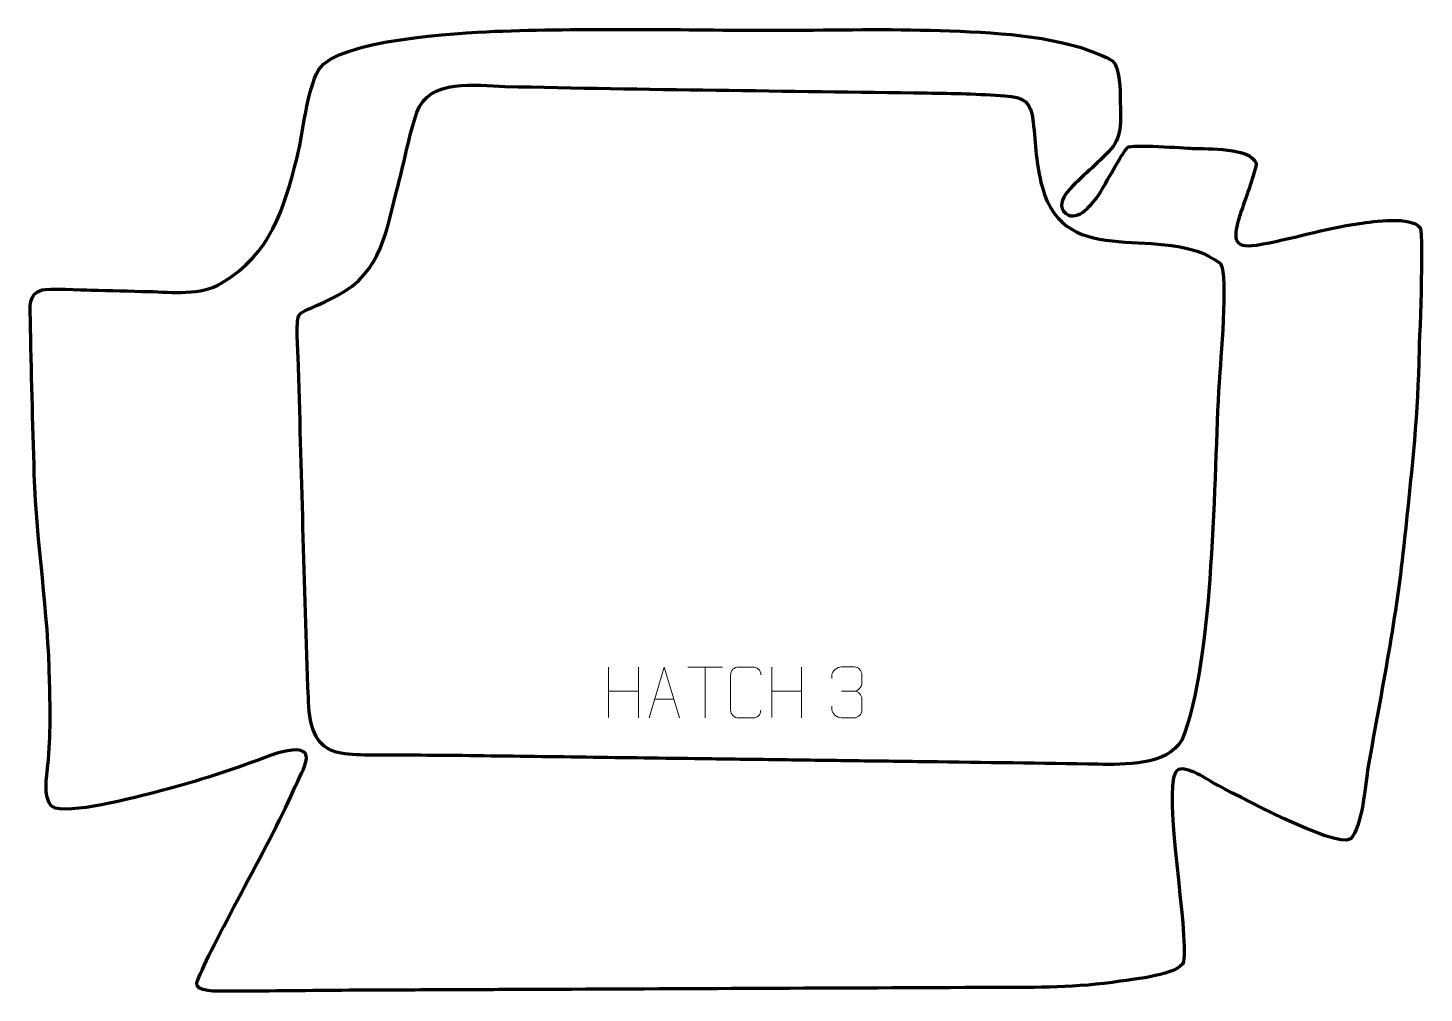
# Model space of a CAD drawing. Header units: millimetres. Extents: x 1004 to 1689, y 116 to 589.
import ezdxf

# ---------------------------------------------------------------- set-up
doc = ezdxf.new("R2010")
doc.units = ezdxf.units.MM
doc.header["$MEASUREMENT"] = 0
doc.layers.add('layer 1', color=7, linetype='Continuous')
doc.layers.add('layer 2', color=7, linetype='Continuous')

msp = doc.modelspace()

# ---------------------------------------------------------------- linework, layer by layer
at = {"layer": 'layer 1', "color": 142, "lineweight": 158}
msp.add_open_spline([(1444.7439, 556.8977), (1375.7942, 557.9491), (1306.5398, 558.4612), (1237.589, 560.1253), (1237.589, 560.1253), (1223.4082, 560.4675), (1200.5352, 564.3527), (1194.396, 547.3535), (1194.396, 547.3535), (1190.4738, 535.9937), (1188.4247, 523.3727), (1185.1469, 511.5935), (1185.1469, 511.5935), (1179.4262, 489.6026), (1177.3945, 469.078), (1155.1869, 457.3698), (1155.1869, 457.3698), (1149.9828, 454.6261), (1144.4205, 452.4592), (1139.0973, 449.9098), (1139.0973, 449.9098), (1135.5537, 448.1909), (1135.8951, 445.9991), (1135.7209, 442.3879), (1135.7209, 442.3879), (1135.4914, 437.6324), (1135.9819, 432.4111), (1136.1538, 427.6102), (1136.1538, 427.6102), (1137.829, 371.8721), (1139.1188, 316.0318), (1141.1647, 260.317), (1141.1647, 260.317), (1141.5917, 248.6895), (1143.3631, 235.1785), (1157.2346, 233.1486), (1157.2346, 233.1486), (1166.8376, 231.7434), (1178.5505, 232.1827), (1188.3628, 232.1861), (1188.3628, 232.1861), (1189.8252, 232.1833), (1191.2871, 232.1805), (1192.7495, 232.1706), (1192.7495, 232.1706), (1201.8986, 232.0691), (1211.0478, 232.0225), (1220.1969, 231.9084), (1220.1969, 231.9084), (1239.2279, 231.6545), (1258.2589, 231.4005), (1277.2899, 231.1466), (1277.2899, 231.1466), (1296.3208, 230.8926), (1315.3518, 230.6386), (1334.3828, 230.3847), (1334.3828, 230.3847), (1346.753, 230.2196), (1359.1231, 230.0546), (1371.4933, 229.8895), (1371.4933, 229.8895), (1377.5198, 229.8091), (1383.5462, 229.7286), (1389.5727, 229.6482), (1389.5727, 229.6482), (1395.282, 229.572), (1400.9913, 229.4959), (1406.7006, 229.4197), (1406.7006, 229.4197), (1419.3879, 229.2504), (1432.0753, 229.0811), (1444.7626, 228.9118), (1444.7626, 228.9118), (1472.7431, 228.541), (1500.6735, 228.1731), (1528.6548, 227.7228), (1528.6548, 227.7228), (1541.1758, 227.5296), (1562.49, 227.0218), (1569.6398, 239.4665), (1569.6398, 239.4665), (1585.7967, 278.6832), (1585.182, 369.2773), (1587.9799, 414.9677), (1587.9799, 414.9677), (1588.69, 424.818), (1592.4293, 466.9705), (1588.7316, 473.3092), (1588.7316, 473.3092), (1560.3272, 494.4384), (1512.7177, 468.2637), (1501.1132, 510.9828), (1501.1132, 510.9828), (1498.1292, 521.9676), (1497.9424, 531.5445), (1496.7985, 542.6296), (1496.7985, 542.6296), (1495.7118, 553.1596), (1492.0574, 554.6767), (1482.9033, 555.436), (1482.9033, 555.436), (1470.5621, 556.4598), (1457.1441, 556.7086), (1444.7439, 556.8977)], degree=3, knots=[0, 0, 0, 0, 0.03703704, 0.03703704, 0.03703704, 0.03703704, 0.07407407, 0.07407407, 0.07407407, 0.07407407, 0.11111111, 0.11111111, 0.11111111, 0.11111111, 0.14814815, 0.14814815, 0.14814815, 0.14814815, 0.18518519, 0.18518519, 0.18518519, 0.18518519, 0.22222222, 0.22222222, 0.22222222, 0.22222222, 0.25925926, 0.25925926, 0.25925926, 0.25925926, 0.2962963, 0.2962963, 0.2962963, 0.2962963, 0.33333333, 0.33333333, 0.33333333, 0.33333333, 0.37037037, 0.37037037, 0.37037037, 0.37037037, 0.40740741, 0.40740741, 0.40740741, 0.40740741, 0.44444444, 0.44444444, 0.44444444, 0.44444444, 0.48148148, 0.48148148, 0.48148148, 0.48148148, 0.51851852, 0.51851852, 0.51851852, 0.51851852, 0.55555556, 0.55555556, 0.55555556, 0.55555556, 0.59259259, 0.59259259, 0.59259259, 0.59259259, 0.62962963, 0.62962963, 0.62962963, 0.62962963, 0.66666667, 0.66666667, 0.66666667, 0.66666667, 0.7037037, 0.7037037, 0.7037037, 0.7037037, 0.74074074, 0.74074074, 0.74074074, 0.74074074, 0.77777778, 0.77777778, 0.77777778, 0.77777778, 0.81481481, 0.81481481, 0.81481481, 0.81481481, 0.85185185, 0.85185185, 0.85185185, 0.85185185, 0.88888889, 0.88888889, 0.88888889, 0.88888889, 0.92592593, 0.92592593, 0.92592593, 0.92592593, 1, 1, 1, 1], dxfattribs=at)
at = {"layer": 'layer 2', "color": 242, "lineweight": 158}
msp.add_open_spline([(1441.5655, 587.7651), (1416.2318, 588.3707), (1390.5455, 587.5324), (1365.1222, 587.641), (1365.1222, 587.641), (1321.1953, 587.8286), (1276.2516, 588.7844), (1232.4203, 587.1246), (1232.4203, 587.1246), (1214.6642, 586.3863), (1156.0363, 583.1551), (1146.2542, 568.4146), (1146.2542, 568.4146), (1140.2741, 557.4258), (1138.8298, 538.1346), (1135.5977, 525.2846), (1135.5977, 525.2846), (1129.1371, 499.7133), (1122.8716, 478.1637), (1098.7635, 463.725), (1098.7635, 463.725), (1088.2802, 457.4464), (1074.6083, 459.245), (1062.9192, 459.5422), (1062.9192, 459.5422), (1053.4657, 459.7459), (1044.0144, 460.0342), (1034.5609, 460.2439), (1034.5609, 460.2439), (1030.4645, 460.357), (1013.1772, 461.1785), (1010.55, 460.3455), (1010.55, 460.3455), (1003.5778, 458.1351), (1004.7181, 452.0483), (1004.8043, 446.1317), (1004.8043, 446.1317), (1005.2352, 420.7823), (1005.964, 395.2176), (1006.6974, 369.8658), (1006.6974, 369.8658), (1007.8744, 335.8495), (1013.5854, 302.4913), (1014.2191, 268.3269), (1014.2191, 268.3269), (1014.5795, 252.5132), (1014.8454, 240.1679), (1013.0115, 224.2966), (1013.0115, 224.2966), (1012.4656, 219.5717), (1011.0601, 208.1207), (1016.9437, 206.2163), (1016.9437, 206.2163), (1028.3507, 203.7144), (1058.7315, 212.1265), (1071.226, 215.3211), (1071.226, 215.3211), (1090.4709, 220.4022), (1107.7716, 226.552), (1126.3917, 233.3822), (1126.3917, 233.3822), (1148.2562, 238.986), (1138.9545, 226.4772), (1133.6885, 214.5175), (1133.6885, 214.5175), (1121.7301, 187.3583), (1093.1694, 139.0365), (1086.6744, 120.9953), (1086.6744, 120.9953), (1086.6744, 120.9953), (1086.513, 120.3488), (1086.513, 120.3488), (1086.513, 120.3488), (1086.513, 120.3488), (1086.6911, 119.1569), (1086.6911, 119.1569), (1086.6911, 119.1569), (1088.3255, 115.532), (1100.2022, 116.5203), (1104.0488, 116.4997), (1104.0488, 116.4997), (1123.0868, 116.3978), (1142.0832, 116.7852), (1161.1152, 116.8822), (1161.1152, 116.8822), (1163.974, 116.8947), (1166.8329, 116.9071), (1169.6917, 116.9196), (1169.6917, 116.9196), (1182.3975, 116.9749), (1195.1034, 117.0303), (1207.8092, 117.0856), (1207.8092, 117.0856), (1207.8092, 117.0856), (1210.668, 117.0981), (1210.668, 117.0981), (1210.668, 117.0981), (1217.0209, 117.1258), (1223.3738, 117.1534), (1229.7267, 117.1811), (1229.7267, 117.1811), (1236.0796, 117.2088), (1242.4325, 117.2365), (1248.7855, 117.2642), (1248.7855, 117.2642), (1325.0204, 117.5963), (1401.2553, 117.9284), (1477.4903, 118.2605), (1477.4903, 118.2605), (1499.471, 118.2135), (1517.5675, 118.1072), (1539.5238, 121.3323), (1539.5238, 121.3323), (1545.5138, 122.1874), (1568.7364, 124.602), (1570.5711, 130.8187), (1570.5711, 130.8187), (1573.0368, 145.1933), (1560.5323, 213.1446), (1566.5486, 223.736), (1566.5486, 223.736), (1569.5487, 229.017), (1581.8082, 220.3621), (1585.6156, 218.3674), (1585.6156, 218.3674), (1595.0094, 213.4496), (1644.6573, 186.3973), (1652.4394, 191.0923), (1652.4394, 191.0923), (1658.307, 196.7716), (1659.6533, 217.8736), (1661.1483, 226.6274), (1661.1483, 226.6274), (1667.7353, 264.2742), (1675.1719, 300.2498), (1678.9588, 338.441), (1678.9588, 338.441), (1681.9959, 367.642), (1685.2728, 395.0828), (1685.903, 424.5649), (1685.903, 424.5649), (1686.1237, 433.7019), (1688.5506, 486.3005), (1686.5773, 490.8086), (1686.5773, 490.8086), (1682.0804, 496.7667), (1663.7283, 493.7865), (1656.824, 492.9358), (1656.824, 492.9358), (1639.4924, 490.529), (1623.2983, 485.0851), (1606.3962, 482.3326), (1606.3962, 482.3326), (1593.7005, 480.2652), (1595.3354, 487.0033), (1597.9775, 496.4065), (1597.9775, 496.4065), (1599.2101, 500.2178), (1606.6145, 520.3593), (1606.0971, 522.494), (1606.0971, 522.494), (1603.396, 530.2054), (1582.2344, 529.4422), (1575.1023, 529.6946), (1575.1023, 529.6946), (1570.8023, 529.9124), (1544.8244, 531.8855), (1543.0791, 530.175), (1543.0791, 530.175), (1540.2621, 527.4142), (1532.1675, 511.934), (1529.1154, 507.2041), (1529.1154, 507.2041), (1526.2055, 502.95), (1518.7764, 493.2741), (1512.7689, 497.7578), (1512.7689, 497.7578), (1508.9694, 500.5936), (1511.0117, 505.3434), (1513.5067, 508.2974), (1513.5067, 508.2974), (1520.2863, 516.0636), (1528.2975, 522.0072), (1534.9363, 529.356), (1534.9363, 529.356), (1540.8446, 535.896), (1539.5058, 545.1267), (1539.4844, 553.2576), (1539.4844, 553.2576), (1539.4726, 557.7192), (1539.2945, 569.5215), (1535.7415, 572.5895), (1535.7415, 572.5895), (1533.5495, 574.4823), (1522.8302, 578.3563), (1519.6921, 579.3051), (1519.6921, 579.3051), (1496.058, 586.4508), (1466.3042, 587.0724), (1441.5655, 587.7651)], degree=3, knots=[0, 0, 0, 0, 0.01960784, 0.01960784, 0.01960784, 0.01960784, 0.03921569, 0.03921569, 0.03921569, 0.03921569, 0.05882353, 0.05882353, 0.05882353, 0.05882353, 0.07843137, 0.07843137, 0.07843137, 0.07843137, 0.09803922, 0.09803922, 0.09803922, 0.09803922, 0.11764706, 0.11764706, 0.11764706, 0.11764706, 0.1372549, 0.1372549, 0.1372549, 0.1372549, 0.15686275, 0.15686275, 0.15686275, 0.15686275, 0.17647059, 0.17647059, 0.17647059, 0.17647059, 0.19607843, 0.19607843, 0.19607843, 0.19607843, 0.21568627, 0.21568627, 0.21568627, 0.21568627, 0.23529412, 0.23529412, 0.23529412, 0.23529412, 0.25490196, 0.25490196, 0.25490196, 0.25490196, 0.2745098, 0.2745098, 0.2745098, 0.2745098, 0.29411765, 0.29411765, 0.29411765, 0.29411765, 0.31372549, 0.31372549, 0.31372549, 0.31372549, 0.33333333, 0.33333333, 0.33333333, 0.33333333, 0.35294118, 0.35294118, 0.35294118, 0.35294118, 0.37254902, 0.37254902, 0.37254902, 0.37254902, 0.39215686, 0.39215686, 0.39215686, 0.39215686, 0.41176471, 0.41176471, 0.41176471, 0.41176471, 0.43137255, 0.43137255, 0.43137255, 0.43137255, 0.45098039, 0.45098039, 0.45098039, 0.45098039, 0.47058824, 0.47058824, 0.47058824, 0.47058824, 0.49019608, 0.49019608, 0.49019608, 0.49019608, 0.50980392, 0.50980392, 0.50980392, 0.50980392, 0.52941176, 0.52941176, 0.52941176, 0.52941176, 0.54901961, 0.54901961, 0.54901961, 0.54901961, 0.56862745, 0.56862745, 0.56862745, 0.56862745, 0.58823529, 0.58823529, 0.58823529, 0.58823529, 0.60784314, 0.60784314, 0.60784314, 0.60784314, 0.62745098, 0.62745098, 0.62745098, 0.62745098, 0.64705882, 0.64705882, 0.64705882, 0.64705882, 0.66666667, 0.66666667, 0.66666667, 0.66666667, 0.68627451, 0.68627451, 0.68627451, 0.68627451, 0.70588235, 0.70588235, 0.70588235, 0.70588235, 0.7254902, 0.7254902, 0.7254902, 0.7254902, 0.74509804, 0.74509804, 0.74509804, 0.74509804, 0.76470588, 0.76470588, 0.76470588, 0.76470588, 0.78431373, 0.78431373, 0.78431373, 0.78431373, 0.80392157, 0.80392157, 0.80392157, 0.80392157, 0.82352941, 0.82352941, 0.82352941, 0.82352941, 0.84313725, 0.84313725, 0.84313725, 0.84313725, 0.8627451, 0.8627451, 0.8627451, 0.8627451, 0.88235294, 0.88235294, 0.88235294, 0.88235294, 0.90196078, 0.90196078, 0.90196078, 0.90196078, 0.92156863, 0.92156863, 0.92156863, 0.92156863, 0.94117647, 0.94117647, 0.94117647, 0.94117647, 0.96078431, 0.96078431, 0.96078431, 0.96078431, 1, 1, 1, 1], dxfattribs=at)
at = {"layer": 'layer 2', "color": 250, "lineweight": 9}
for points in [[(1288.4888, 275.4022), (1288.4888, 275.4022), (1288.4888, 250.6247), (1288.4888, 250.6247)], [(1303.1321, 275.4022), (1303.1321, 275.4022), (1303.1321, 250.4487), (1303.1321, 250.4487)], [(1327.3169, 275.3787), (1327.3169, 275.3787), (1344.3041, 275.3787), (1344.3041, 275.3787)], [(1335.8107, 250.4487), (1335.8107, 250.4487), (1335.8107, 275.4022), (1335.8107, 275.4022)], [(1368.4888, 275.4022), (1368.4888, 275.4022), (1368.4888, 250.6247), (1368.4888, 250.6247)], [(1383.1321, 275.4022), (1383.1321, 275.4022), (1383.1321, 250.4487), (1383.1321, 250.4487)], [(1288.4888, 263.5199), (1288.4888, 263.5199), (1303.1321, 263.5203), (1303.1321, 263.5203)], [(1368.4888, 263.5199), (1368.4888, 263.5199), (1383.1321, 263.5203), (1383.1321, 263.5203)], [(1402.7123, 263.5201), (1402.7123, 263.5201), (1408.9087, 263.5201), (1408.9087, 263.5201)], [(1311.0626, 259.6981), (1311.0626, 259.6981), (1320.5583, 259.6981), (1320.5583, 259.6981)]]:
    msp.add_open_spline(points, degree=3, dxfattribs=at)
for points, knots in [([(1308.34, 250.4487), (1308.34, 250.4487), (1315.711, 275.4022), (1315.711, 275.4022), (1315.711, 275.4022), (1315.711, 275.4022), (1323.2809, 250.4487), (1323.2809, 250.4487)], [0, 0, 0, 0, 0.33333333, 0.33333333, 0.33333333, 0.33333333, 1, 1, 1, 1]), ([(1363.1783, 254.2594), (1363.0385, 251.936), (1361.3613, 250.4564), (1359.2136, 250.4456), (1359.2136, 250.4456), (1356.8817, 250.446), (1354.5498, 250.446), (1352.2183, 250.4456), (1352.2183, 250.4456), (1350.2933, 250.3402), (1348.3212, 252.2247), (1348.3324, 254.242), (1348.3324, 254.242), (1348.3328, 260.0121), (1348.3328, 265.7818), (1348.3324, 271.5511), (1348.3324, 271.5511), (1348.3366, 273.6892), (1350.0833, 275.4084), (1352.2357, 275.3949), (1352.2357, 275.3949), (1354.5614, 275.3949), (1356.8875, 275.3949), (1359.2136, 275.3949), (1359.2136, 275.3949), (1361.1602, 275.4304), (1363.1516, 273.9389), (1363.1783, 271.5013)], [0, 0, 0, 0, 0.125, 0.125, 0.125, 0.125, 0.25, 0.25, 0.25, 0.25, 0.375, 0.375, 0.375, 0.375, 0.5, 0.5, 0.5, 0.5, 0.625, 0.625, 0.625, 0.625, 0.75, 0.75, 0.75, 0.75, 1, 1, 1, 1]), ([(1398.0026, 269.7653), (1398.0026, 269.7653), (1398.0026, 271.6225), (1398.0026, 271.6225), (1398.0026, 271.6225), (1397.9883, 273.3644), (1400.6528, 275.4825), (1402.7119, 275.4598), (1402.7119, 275.4598), (1404.776, 275.4598), (1406.84, 275.4598), (1408.9037, 275.4598), (1408.9037, 275.4598), (1411.0982, 275.4686), (1412.6965, 273.6218), (1412.7409, 271.7097), (1412.7409, 271.7097), (1412.7405, 270.2746), (1412.7405, 268.8395), (1412.7409, 267.404), (1412.7409, 267.404), (1412.6923, 265.7505), (1411.0897, 263.5205), (1408.8914, 263.5305), (1408.8914, 263.5305), (1411.0951, 263.5193), (1412.7031, 261.7161), (1412.7571, 259.6566), (1412.7571, 259.6566), (1412.7567, 257.8719), (1412.7567, 256.0872), (1412.7571, 254.3021), (1412.7571, 254.3021), (1412.7672, 252.2407), (1410.7123, 250.4776), (1408.8914, 250.4857), (1408.8914, 250.4857), (1406.8261, 250.486), (1404.7609, 250.486), (1402.6953, 250.4857), (1402.6953, 250.4857), (1400.5267, 250.4972), (1397.9957, 252.8974), (1397.9771, 254.3592), (1397.9771, 254.3592), (1397.9771, 254.3592), (1397.9771, 256.2678), (1397.9771, 256.2678)], [0, 0, 0, 0, 0.07692308, 0.07692308, 0.07692308, 0.07692308, 0.15384615, 0.15384615, 0.15384615, 0.15384615, 0.23076923, 0.23076923, 0.23076923, 0.23076923, 0.30769231, 0.30769231, 0.30769231, 0.30769231, 0.38461538, 0.38461538, 0.38461538, 0.38461538, 0.46153846, 0.46153846, 0.46153846, 0.46153846, 0.53846154, 0.53846154, 0.53846154, 0.53846154, 0.61538462, 0.61538462, 0.61538462, 0.61538462, 0.69230769, 0.69230769, 0.69230769, 0.69230769, 0.76923077, 0.76923077, 0.76923077, 0.76923077, 0.84615385, 0.84615385, 0.84615385, 0.84615385, 1, 1, 1, 1])]:
    msp.add_open_spline(points, degree=3, knots=knots, dxfattribs=at)

doc.saveas('drawing.dxf')
